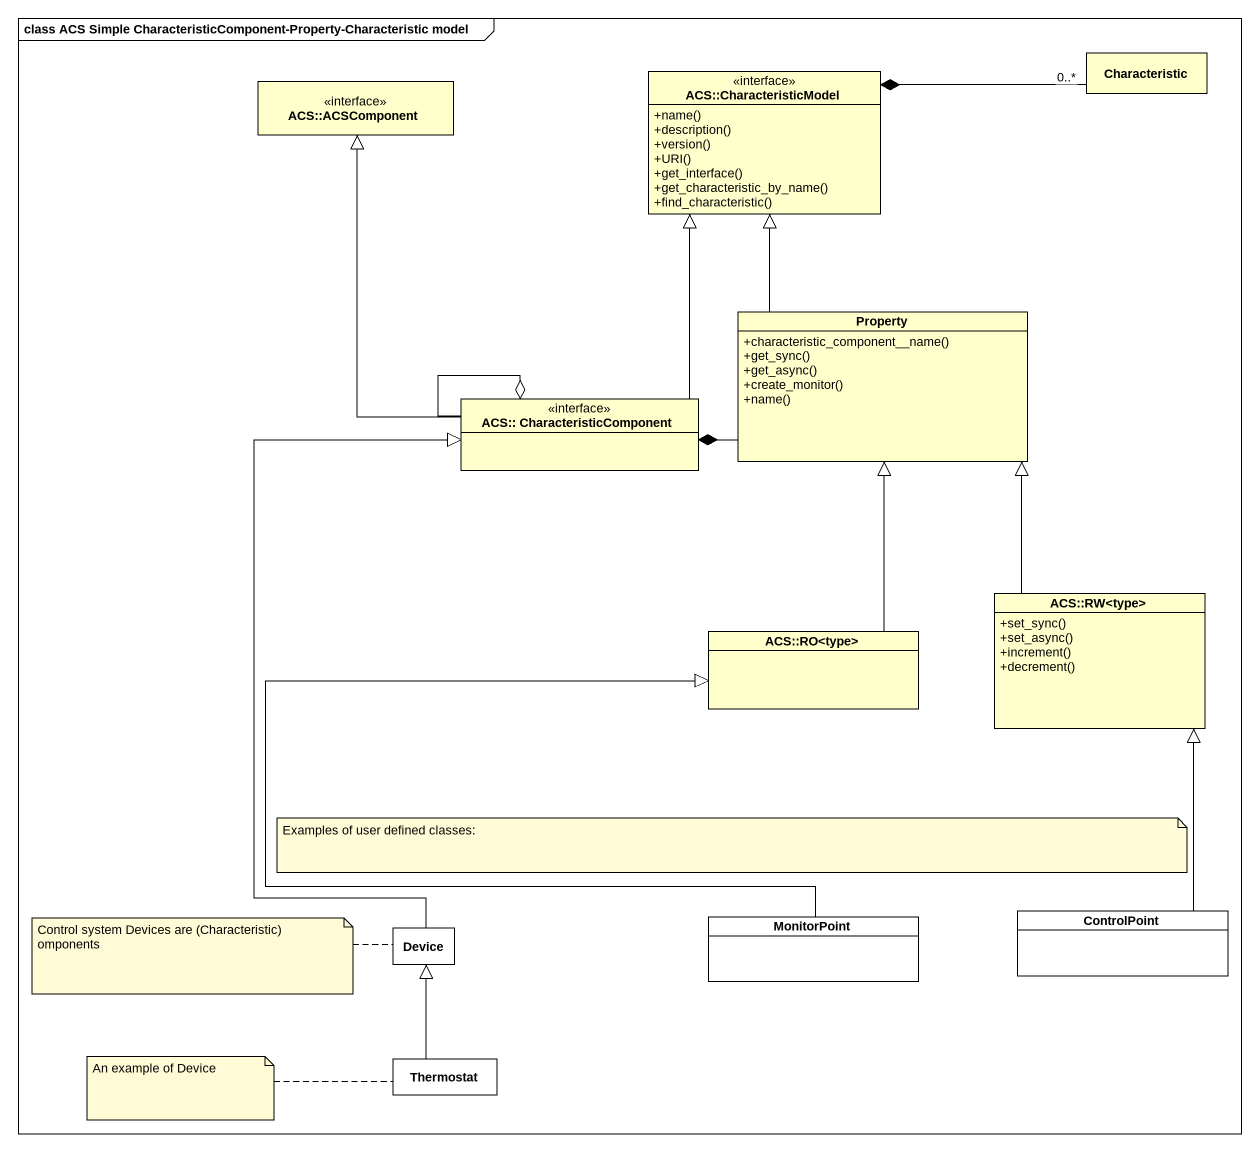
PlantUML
@startuml
mainframe class ACS Simple CharacteristicComponent-Property-Characteristic model
hide circle
hide empty members
skinparam classAttributeIconSize 0
interface "ACS::CharacteristicModel" as ACS_CharacteristicModel #FFFFCC {
  +name()
  +description()
  +version()
  +URI()
  +get_interface()
  +get_characteristic_by_name()
  +find_characteristic()
}
class Characteristic #FFFFCC
interface "ACS::ACSComponent" as ACS_ACSComponent #FFFFCC
class Property #FFFFCC {
  +characteristic_component__name()
  +get_sync()
  +get_async()
  +create_monitor()
  +name()
}
interface "ACS:: CharacteristicComponent" as ACS_CharacteristicComponent #FFFFCC
class "ACS::RO<type>" as ACS_RO_type #FFFFCC
class "ACS::RW<type>" as ACS_RW_type #FFFFCC {
  +set_sync()
  +set_async()
  +increment()
  +decrement()
}
class Device #FFFFFF
class MonitorPoint #FFFFFF
class ControlPoint #FFFFFF
class Thermostat #FFFFFF
Characteristic "0..*" -left-* ACS_CharacteristicModel
Property -up-|> ACS_CharacteristicModel
ACS_CharacteristicComponent -up-|> ACS_CharacteristicModel
ACS_CharacteristicComponent -up-|> ACS_ACSComponent
ACS_CharacteristicComponent *-right- Property
ACS_CharacteristicComponent o-- ACS_CharacteristicComponent
ACS_RO_type -up-|> Property
ACS_RW_type -up-|> Property
Device -up-|> ACS_CharacteristicComponent
MonitorPoint -up-|> ACS_RO_type
ControlPoint -up-|> ACS_RW_type
Thermostat -up-|> Device
note as N1
  Examples of user defined classes:
end note
note left of Device : Control system Devices are (Characteristic) omponents
note left of Thermostat : An example of Device
@enduml
